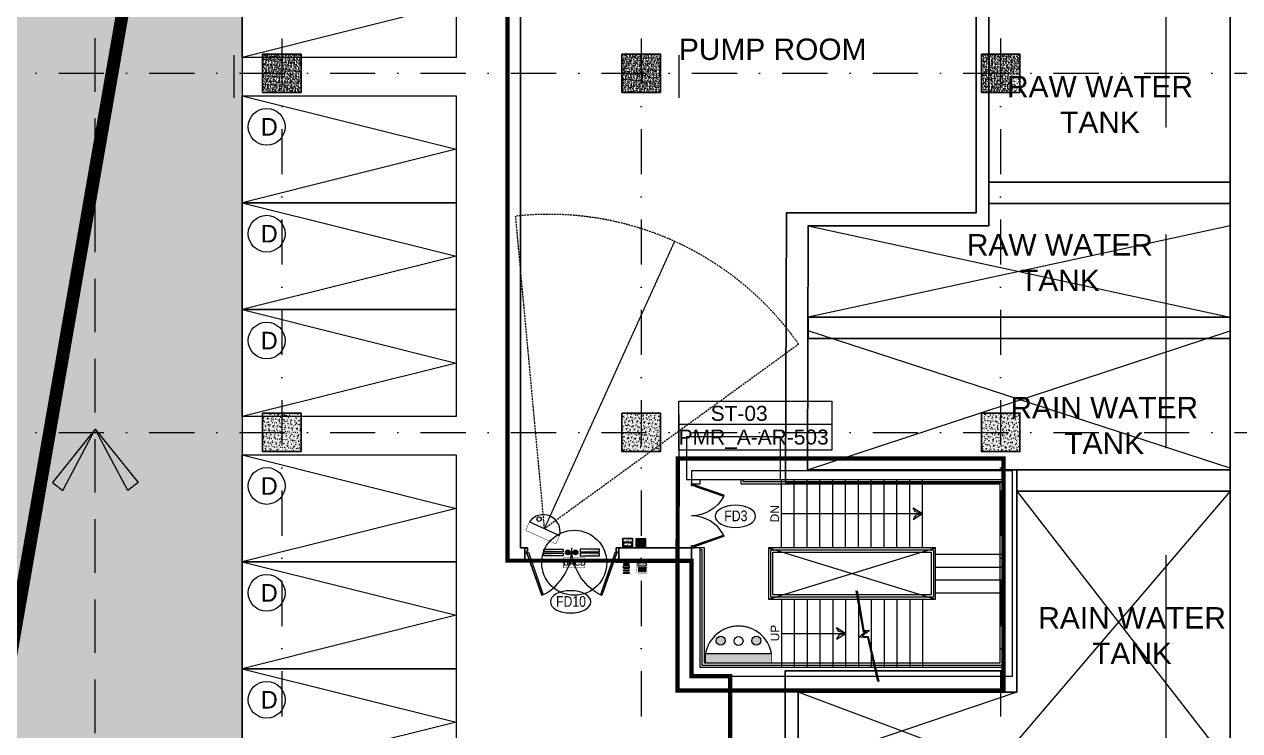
# Model space of a CAD drawing. Header units: millimetres. Extents: x 2509692 to 6766201, y 361130 to 898117.
# Drawn here: x 2605293 to 2633698, y 822216 to 838738 of the extents above; entities that cross this region are included whole.
import ezdxf
from ezdxf.enums import TextEntityAlignment as Align

# ---------------------------------------------------------------- set-up
doc = ezdxf.new("R2010")
doc.units = ezdxf.units.MM
doc.header["$LTSCALE"] = 100
for name, pattern in [('( Hidden )', [0.375, 0.25, -0.125]), ('001-S-DLA-ULT_BLK-FDN-01$0$DASHED2', [0.375, 0.25, -0.125]), ('01.MAIN DRAWING_NW$0$(X-REF)S12-200-HIDDEN', [0.375, 0.25, -0.125]), ('01.NW_MACHINES$0$DASHED', [0.75, 0.5, -0.25]), ('AUDIT_I_191030115539-19', [0]), ('DASHDOT', [1, 0.5, -0.25, 0, -0.25]), ('DD Cargo Road$0$X-DIAL-Phase 3A-Master Airfield Layout_South & ECT$0$DASHDOT2', [12.7, 6.35, -3.175, 0, -3.175]), ('HIDDEN', [0.375, 0.25, -0.125]), ('PAMIR A_BASEMENT STAIRCASE$0$( Hidden ) CUTOUT', [0.375, 0.25, -0.125]), ('PAMIR A_GROUND FLOOR GRID$0$( Dashed )', [0.75, 0.5, -0.25]), ('PAMIR A_GROUND FLOOR GRID$0$ACAD_ISO05W100', [33, 24, -3, 0, -3, 0, -3]), ('PAMIR A_GROUND FLOOR GRID$0$CMP LANDSUBDIVISION$0$ACAD_ISO12W100', [21, 12, -3, 0, -3, 0, -3]), ('PAMIR A_GROUND FLOOR GRID$0$DGN Style 4', [21.138408, 10.562602, -5.281301, 0.013203, -5.281301])]:
    doc.linetypes.add(name, pattern=pattern)
doc.layers.get('0').update_dxf_attribs({"color": 8})
for name, color, linetype in [('4 WHEELER', 8, 'Continuous'), ('4 WHEELER-RefEdit0', 8, 'Continuous'), ('A-DRIVEWAY ARROWS', 8, 'AUDIT_I_191030115539-19'), ('A-PARKING STACH-2', 8, 'Continuous'), ('A_Cross Reference', 8, 'Continuous'), ('A_CUTOUT', 8, 'Continuous'), ('A_DOORS', 8, 'Continuous'), ('A_PARKING TEXT', 8, 'Continuous'), ('A_STAIRCASE', 8, 'Continuous'), ('A_STAIRCASE ARROW', 8, 'Continuous'), ('A_STAIRCASE RAILING', 8, 'Continuous'), ('A_STAIRCASE STEPS NOSING', 8, 'Continuous'), ('A_TEXT', 8, 'Continuous'), ('A_TEXT 200', 8, 'Continuous'), ('A_Travel length', 8, 'Continuous'), ('A_wall', 8, 'Continuous'), ('ACD', 220, 'Continuous'), ('ACS-DOOR', 1, 'Continuous'), ('D-TEXT', 8, 'Continuous'), ('DOUBLE  STACK', 8, 'Continuous'), ('DRIVEWAY', 8, 'HIDDEN'), ('DW-NO', 8, 'Continuous'), ('GLASS EDGE', 8, 'Continuous'), ('PAMIR A_BASEMENT STAIRCASE$0$A_wall', 8, 'Continuous'), ('PAMIR A_GROUND FLOOR GRID$0$CMP LANDSUBDIVISION$0$MP-PROP-ASSET LINE', 8, 'PAMIR A_GROUND FLOOR GRID$0$CMP LANDSUBDIVISION$0$ACAD_ISO12W100'), ('PAMIR A_GROUND FLOOR GRID$0$Columns 8.4 x 8.4 MT. GRID', 8, 'Continuous'), ('RS485 CABLE', 14, 'Continuous')]:
    doc.layers.add(name, color=color, linetype=linetype)
for name, color, linetype, lineweight in [('A-WALL', 8, 'Continuous', 30), ('A_FIXTURE', 8, 'Continuous', 0), ('AC-ZONING LINE', 8, 'Continuous', 15), ('CAMERA', 5, 'Continuous', 20), ('CAMERA RANGE', 2, '01.MAIN DRAWING_NW$0$(X-REF)S12-200-HIDDEN', 20), ('CLOUD REFERNCE', 8, 'Continuous', 0), ('HACTH', 8, 'Continuous', 5), ('PAMIR A_GROUND FLOOR GRID$0$A_GRID 8.4 x 8.4 MT.', 8, 'PAMIR A_GROUND FLOOR GRID$0$DGN Style 4', 0), ('PAMIR A_GROUND FLOOR GRID$0$CMP LANDSUBDIVISION$0$MP-BASEMENT LIN', 8, 'PAMIR A_GROUND FLOOR GRID$0$ACAD_ISO05W100', 20)]:
    doc.layers.add(name, color=color, linetype=linetype, lineweight=lineweight)
doc.styles.add('ARIAL', font='arial.ttf')
doc.styles.add('DIM_200', font='swissc.ttf', dxfattribs={"height": 400})
doc.styles.add('MtXpl_Century_Gothic', font='GOTHICB.TTF')
doc.styles.add('PAMIR A_BASEMENT STAIRCASE$0$ARIAL', font='arial.ttf')
doc.styles.get("Standard").update_dxf_attribs({"font": 'arial.ttf'})
doc.styles.add('V', font='verdana.ttf')
doc.styles.add('X-REF_HVAC_Basement 02$0$X-REF_HVAC_Basement 02$0$acdim', font='romans.shx', dxfattribs={"height": 150})
pattern_1 = [(0, (-3035710.2255, -862793.3746), (0, 6.985), [5.08, -1.905]), (90, (-3035710.2255, -862793.3746), (-6.985, 4e-16), [5.08, -1.905])]

# ---------------------------------------------------------------- blocks, each defined once
blk = doc.blocks.new('ARROW')
at = {"layer": 'DRIVEWAY', "linetype": 'Continuous', "ltscale": 0.5}
h = blk.add_hatch(color=30, dxfattribs=at)
h.dxf.hatch_style = 1
h.paths.add_polyline_path([(0, 0), (-381, -720), (-500, -624)])
h = blk.add_hatch(color=30, dxfattribs=at)
h.dxf.hatch_style = 1
h.paths.add_polyline_path([(0, 0), (381, -720), (500, -624)])
at = {"layer": 'DRIVEWAY', "color": 30, "linetype": '001-S-DLA-ULT_BLK-FDN-01$0$DASHED2', "ltscale": 7500}
for points in [[(0, 0), (-500, -624), (-381, -720), (0, 0)], [(0, 0), (500, -624), (381, -720), (0, 0)]]:
    blk.add_lwpolyline(points, close=True, dxfattribs=at)
blk = doc.blocks.new('ghkhgk')
at = {"layer": 'A-DRIVEWAY ARROWS', "linetype": '( Hidden )', "lineweight": -2, "ltscale": 50}
blk.add_line((3607453, 1757714), (3607453, 1820468), dxfattribs=at)
at = {"layer": 'A-DRIVEWAY ARROWS', "linetype": '( Hidden )', "lineweight": -2, "ltscale": 2000, "xscale": -2, "yscale": 2, "zscale": 2}
blk.add_blockref('ARROW', (3607453, 1777948, 0), dxfattribs=at)
blk = doc.blocks.new('CAR PARKING 2500X5000')
at = {"layer": '4 WHEELER-RefEdit0', "linetype": 'ByBlock', "lineweight": -2, "ltscale": 0.5}
blk.add_lwpolyline([(-2500, 0), (0, 0), (0, -5000), (-2500, -5000)], close=True, dxfattribs=at)
blk.add_lwpolyline([(-2500, -5000), (-1250, 0), (0, -5000)], dxfattribs=at)
blk = doc.blocks.new('STAIRCASE TAG ATTRIBUTE')
at = {"layer": 'A_Cross Reference'}
blk.add_line((5351252, 576357), (5354829, 576357), dxfattribs=at)
blk.add_lwpolyline([(5351252, 576891), (5354829, 576891), (5354829, 575746), (5351252, 575746)], close=True, dxfattribs=at)
at = {"layer": 'A_wall'}
for tag, p in [('ST-', (5352379, 576432)), ('PMR_A-AR-', (5351308, 575878))]:
    blk.add_attdef(tag, p, '', height=350, dxfattribs=at)
blk = doc.blocks.new('staicases')
at = {"layer": 'CLOUD REFERNCE', "linetype": 'DASHDOT', "ltscale": 10, "const_width": 100}
blk.add_lwpolyline([(5703747, 544866), (5703747, 539439), (5696124, 539439), (5696133, 544866)], close=True, dxfattribs=at)
at = {"layer": 'A_wall'}
ref = blk.add_blockref('STAIRCASE TAG ATTRIBUTE', (344903, -30683), dxfattribs=at)
ref.add_attrib('PMR_A-AR-', 'PMR_A-AR-503', (5696155, 545195), dxfattribs={"height": 350})
ref.add_attrib('ST-', 'ST-03', (5696902, 545749), dxfattribs={"height": 350})
blk = doc.blocks.new('PAMIR A_GROUND FLOOR GRID$0$ASSET LINE')
at = {"layer": 'PAMIR A_GROUND FLOOR GRID$0$CMP LANDSUBDIVISION$0$MP-BASEMENT LIN', "color": 3, "linetype": 'PAMIR A_GROUND FLOOR GRID$0$( Dashed )', "ltscale": 100, "flags": 128}
blk.add_lwpolyline([(5607412, 414058), (5607412, 582058), (5707543, 582058), (5707543, 414058)], close=True, dxfattribs=at)
blk = doc.blocks.new('PAMIR A_GROUND FLOOR GRID')
at = {"layer": 'PAMIR A_GROUND FLOOR GRID$0$A_GRID 8.4 x 8.4 MT.'}
for p, q in [((2611310.2, 882793.4), (2611310.2, 680593.4)), ((2619710.2, 882793.4), (2619710.2, 680593.4)), ((2628110.2, 882793.4), (2628110.2, 680593.4)), ((2515201.8, 837593.4), (2648618.7, 837593.4)), ((2515201.8, 829193.4), (2648618.7, 829193.4))]:
    blk.add_line(p, q, dxfattribs=at)
blk = doc.blocks.new('A$C5d815a77')
at = {"layer": 'PAMIR A_GROUND FLOOR GRID$0$A_GRID 8.4 x 8.4 MT.'}
blk.add_blockref('PAMIR A_GROUND FLOOR GRID', (0, 0), dxfattribs=at)
blk = doc.blocks.new('PAMIR A_GROUND FLOOR GRID$0$gfhjd')
at = {"layer": 'PAMIR A_GROUND FLOOR GRID$0$Columns 8.4 x 8.4 MT. GRID', "transparency": 33554505}
h = blk.add_hatch(dxfattribs=at)
h.set_pattern_fill('AR-CONC', color=8, scale=0.5)
h.set_pattern_definition([(50, (2668641.195, 1117441.09), (91.092334, -7.969543), [9.525, -104.775]), (355, (2668641.2, 1117441.09), (-17.62171, 95.52842), [7.62, -83.82029]), (100.451445, (2668648.79, 1117440.43), (73.470624, 87.558876), [8.095004, -89.04512]), (46.1842, (2668641.2, 1117466.49), (135.53952, -21.02116), [14.2875, -157.1625]), (96.63556, (2668652.49, 1117464.74), (118.70207, 123.71306), [12.14251, -133.5678]), (351.18415, (2668641.2, 1117466.49), (118.70207, 123.71306), [11.42998, -125.72987]), (21, (2668653.895, 1117460.14), (75.807196, -51.1326), [9.525, -104.775]), (326, (2668653.9, 1117460.14), (30.901014, 92.09398), [7.62, -83.82]), (71.451445, (2668660.21, 1117455.88), (106.70821, 40.961384), [8.095004, -89.04497]), (37.5, (2668641.195, 1117441.09), (1.544302, 42.2775194), [0, -82.804, 0, -85.09, 0, -84.1375]), (7.5, (2668641.195, 1117441.09), (33.409831, 50.090287), [0, -48.514, 0, -80.899, 0, -32.0675]), (327.5, (2668612.874, 1117441.09), (67.795298, -2.864372), [0, -31.75, 0, -99.06, 0, -131.445]), (317.5, (2668600.174, 1117441.09), (74.06459, 12.713246), [0, -41.275, 0, -65.786, 0, -93.345])])
h.paths.add_polyline_path([(2555360, 1057637), (2556260, 1057637), (2556260, 1056737), (2555361, 1056737)])
at = {"layer": 'PAMIR A_GROUND FLOOR GRID$0$Columns 8.4 x 8.4 MT. GRID', "lineweight": 30}
blk.add_lwpolyline([(2555361, 1057637), (2556260, 1057637), (2556260, 1056737), (2555361, 1056737)], close=True, dxfattribs=at)
blk = doc.blocks.new('A$C8c9960d7')
at = {"layer": 'PAMIR A_GROUND FLOOR GRID$0$Columns 8.4 x 8.4 MT. GRID'}
for p in [(55500, -219594), (63900, -219594), (72300, -219594), (55500, -227994), (63900, -227994), (72300, -227994)]:
    blk.add_blockref('PAMIR A_GROUND FLOOR GRID$0$gfhjd', p, dxfattribs=at)
blk = doc.blocks.new('A$C3d7926b2')
for points in [[(-20361, -46667), (-10500, -48802)], [(-10500, -46667), (-20360, -48802)], [(-20379, -52375), (-10500, -49121)], [(-10500, -52340), (-20360, -49121)], [(-10500, -52875), (-15988, -59304)], [(-15487, -52875), (-10500, -59304)], [(-15988, -59304), (-20600, -57575)], [(-15487, -57575), (-20600, -59304)]]:
    blk.add_lwpolyline(points)
at = {"layer": 'A-WALL'}
for points in [[(-16438, -31396), (-10000, -31396), (-10000, -59804), (-20900, -59804), (-20900, -57075), (-15787, -57075), (-15787, -52675), (-20892, -52675), (-20873, -46367), (-16438, -46367)], [(-16138, -31898), (-10500, -31898), (-10500, -59304), (-20600, -59304), (-20600, -57575), (-15487, -57575), (-15487, -52375), (-20379, -52375), (-20361, -46667), (-16138, -46667)], [(-16138, -46144), (-10500, -46144), (-10500, -45644), (-16138, -45644)], [(-20360, -48802), (-10500, -48802), (-10500, -49302), (-20360, -49302)], [(-15487, -52875), (-10500, -52875), (-10500, -52375), (-15487, -52375)]]:
    blk.add_lwpolyline(points, close=True, dxfattribs=at)
at = {"layer": 'A_TEXT', "char_height": 500, "attachment_point": 9, "style": 'ARIAL'}
for s, insert in [('\\pxqc;RAW WATER TANK ', (-10816, -44495, 0)), ('\\pxqc;RAW WATER TANK ', (-11755, -48196, 0)), ('\\pxqc;RAIN WATER TANK ', (-10717, -52002, 0)), ('\\pxqc;RAIN WATER TANK ', (-10067, -56920, 0))]:
    blk.add_mtext_dynamic_manual_height_columns(s, width=5452.52, gutter_width=500, heights=[2499], dxfattribs=dict(at, insert=insert))
blk = doc.blocks.new('A$Ccc3cb5a9')
blk.add_blockref('A$C3d7926b2', (2643976, 880693))
blk = doc.blocks.new('PAMIR A_BASEMENT STAIRCASE$0$A$Cb37e2a6e')
at = {"layer": 'A_STAIRCASE ARROW'}
for points in [[(0, 0), (169, 45), (222, 137), (0, 0)], [(0, 0), (169, -45), (222, -137), (0, 0)]]:
    blk.add_lwpolyline(points, dxfattribs=at)
blk = doc.blocks.new('fghjfghd')
at = {"layer": 'A_DOORS', "linetype": 'ByBlock', "ltscale": 0.03, "elevation": 0}
for points in [[(197276, 213393), (197276, 213280), (197327, 213280), (197327, 213317), (197339, 213317), (197339, 213393), (197276, 213393), (197339, 213393), (197339, 213317), (197327, 213317), (197327, 213280), (197362, 213292), (197709, 212298), (197674, 212286), (197327, 213280), (197674, 212286), (197718, 212302, 0.277757), (198376, 213393, -0.027092)], [(199476, 213393), (199476, 213280), (199426, 213280), (199426, 213317), (199413, 213317), (199413, 213393), (199476, 213393), (199413, 213393), (199413, 213317), (199426, 213317), (199426, 213280), (199390, 213292), (199043, 212298), (199079, 212286), (199426, 213280), (199079, 212286), (199034, 212302, -0.277757), (198376, 213393, 0.027092)]]:
    blk.add_lwpolyline(points, format="xyb", dxfattribs=at)
blk = doc.blocks.new('PAMIR A_2 m STAIRCASE DOOR')
at = {"layer": 'A_DOORS', "xscale": -0.9090907924646489, "yscale": 0.9090907924646489, "zscale": 0.9090907924646489, "rotation": 90}
blk.add_blockref('fghjfghd', (2771329, 1038335, 0), dxfattribs=at)
blk = doc.blocks.new('ST-03 GROUND FLOOR_20250220')
at = {"layer": 'A_CUTOUT', "ltscale": 600}
for points in [[(2626589, 826418), (2622689, 826418), (2622689, 825218), (2626589, 825218), (2626589, 826418)], [(2622689, 825218), (2626589, 826418)], [(2622689, 826418), (2626589, 825218)]]:
    blk.add_lwpolyline(points, dxfattribs=at)
at = {"layer": 'A_STAIRCASE ARROW', "elevation": 0}
for points in [[(2622989, 827218), (2626289, 827218)], [(2624730, 825409), (2624896, 824457), (2624972, 824460), (2624809, 824336), (2624996, 824323), (2625237, 823292)], [(2624755, 825409), (2624915, 824483), (2625050, 824487), (2624877, 824356), (2625016, 824347), (2625262, 823292)], [(2622995, 824418), (2624495, 824418)]]:
    blk.add_lwpolyline(points, dxfattribs=at)
at = {"layer": 'A_STAIRCASE RAILING', "ltscale": 100}
for points in [[(2622089, 828018), (2622089, 827968), (2628139, 827968), (2628139, 823668), (2621139, 823668), (2621139, 826368), (2621089, 826368)], [(2622039, 828018), (2622039, 827918), (2628089, 827918), (2628089, 823718), (2621189, 823718), (2621189, 826418), (2621089, 826418)], [(2626539, 826318), (2626539, 825268), (2622739, 825268), (2622739, 826368), (2623106, 826368), (2626539, 826368), (2626539, 826318)], [(2626489, 826318), (2626489, 825318), (2622789, 825318), (2622789, 826318), (2623106, 826318), (2626489, 826318)]]:
    blk.add_lwpolyline(points, dxfattribs=at)
at = {"layer": 'A_STAIRCASE STEPS NOSING'}
for p, q in [((2622989, 826418), (2622989, 828019, 0)), ((2623289, 826418), (2623289, 828019, 0)), ((2623589, 826418), (2623589, 828019, 0)), ((2623889, 826418), (2623889, 828019, 0)), ((2624189, 826418), (2624189, 828018, 0)), ((2624489, 826418), (2624489, 828018, 0)), ((2624789, 826418), (2624789, 828018, 0)), ((2625089, 826418), (2625089, 828018, 0)), ((2625389, 826418), (2625389, 828018, 0)), ((2625689, 826418), (2625689, 828018, 0)), ((2625989, 826418), (2625989, 828018, 0)), ((2626289, 826418), (2626289, 828018, 0)), ((2626589, 826268, 0), (2628189, 826268, 0)), ((2626589, 825968, 0), (2628189, 825968, 0)), ((2626589, 825668, 0), (2628189, 825668, 0)), ((2622989, 825218, 0), (2622989, 823618)), ((2623289, 825218, 0), (2623289, 823618)), ((2623589, 825218, 0), (2623589, 823618)), ((2623889, 825218, 0), (2623889, 823618)), ((2624189, 825218, 0), (2624189, 823618)), ((2624489, 825218, 0), (2624489, 823618)), ((2624789, 825218, 0), (2624789, 823618)), ((2625089, 825218, 0), (2625089, 823618)), ((2625389, 825218, 0), (2625389, 823618)), ((2625689, 825218, 0), (2625689, 823618)), ((2625989, 825218, 0), (2625989, 823618)), ((2626289, 825218, 0), (2626289, 823618)), ((2626589, 825368, 0), (2628189, 825368, 0))]:
    blk.add_line(p, q, dxfattribs=at)
at = {"layer": 'A_wall', "elevation": 0}
blk.add_lwpolyline([(2621089, 828218), (2620889, 828218), (2620889, 827918), (2621089, 827918), (2621089, 828018), (2628189, 828018), (2628189, 823618), (2621089, 823618), (2621089, 826418), (2620889, 826418), (2620889, 823418), (2628389, 823418), (2628389, 828218), (2620889, 828218)], dxfattribs=at)
at = {"layer": 'PAMIR A_BASEMENT STAIRCASE$0$A_wall'}
blk.add_line((2628389, 828018, 0), (2628389, 828018, 0), dxfattribs=at)
at = {"layer": 'A_DOORS', "xscale": 0.7500004739593115, "yscale": 0.7500004739593115, "zscale": 0.7500004739593115}
blk.add_blockref('PAMIR A_2 m STAIRCASE DOOR', (687886, 183673, 0), dxfattribs=at)
at = {"layer": 'A_STAIRCASE ARROW', "lineweight": -2, "ltscale": 5, "rotation": 180}
for p in [(2626289, 827218, 0), (2624495, 824418, 0)]:
    blk.add_blockref('PAMIR A_BASEMENT STAIRCASE$0$A$Cb37e2a6e', p, dxfattribs=at)
at = {"layer": 'A_TEXT 200', "linetype": 'PAMIR A_BASEMENT STAIRCASE$0$( Hidden ) CUTOUT', "char_height": 200, "width": 678.09, "attachment_point": 3, "rotation": 90, "style": 'PAMIR A_BASEMENT STAIRCASE$0$ARIAL'}
for s, insert in [('\\pxqc;DN', (2622731, 827554, 0)), ('\\pxqc;UP', (2622736, 824763, 0))]:
    blk.add_mtext(s, dxfattribs=dict(at, insert=insert))
blk = doc.blocks.new('TAG_200')
at = {"layer": 'D-TEXT'}
blk.add_ellipse((-45, 350), major_axis=(-756, 0), ratio=0.550599, dxfattribs=at)
at = {"layer": 'D-TEXT', "style": 'DIM_200'}
blk.add_attdef('DW', text='', height=400, dxfattribs=at).set_placement((433, 366), align=Align.MIDDLE_CENTER)
blk = doc.blocks.new('SEG')
at = {"layer": 'DRIVEWAY', "linetype": 'Continuous'}
blk.add_line((3110388, 853943), (3110388, 812443), dxfattribs=at)
blk = doc.blocks.new('A$C29A2079D')
at = {"layer": 'HACTH', "true_color": 0xf7f2ee, "transparency": 33554602}
h = blk.add_hatch(dxfattribs=at)
h.set_pattern_fill('ANGLE')
h.set_pattern_definition(pattern_1)
edge = h.paths.add_edge_path()
edge.add_line((74678, -8850), (75151, -8850))
edge.add_line((75151, -8850), (75151, 5800))
edge.add_line((75151, 5800), (101366, 5800))
edge.add_arc((101366, 6300), 500, 270, 360)
edge.add_line((101866, 6300), (101866, 11000))
edge.add_arc((101366, 11000), 500, 0, 90)
edge.add_line((101366, 11500), (17750, 11500))
edge.add_arc((17750, 11000), 500, 90, 180)
edge.add_line((17250, 11000), (17250, -8850))
edge.add_line((17250, -8850), (14228, -8850))
edge.add_arc((14228, -9350), 500, 89.9998, 180)
edge.add_line((13728, -9350), (13728, -15850))
edge.add_arc((14228, -15850), 500, 180, 270)
edge.add_line((14228, -16350), (17478, -16350))
edge.add_line((17478, -16350), (17478, -50929))
edge.add_line((17478, -50929), (7978, -50929))
edge.add_arc((7978, -50429), 500, 180, 270, ccw=False)
edge.add_line((7478, -50429), (7478, -42325))
edge.add_arc((6978, -42325), 500, 0, 90.0003)
edge.add_line((6978, -41825), (3586, -41825))
edge.add_arc((3586, -42325), 500, 90.0003, 180.0017)
edge.add_line((3086, -42325), (3086, -59251))
edge.add_line((3086, -59251), (1175, -59251))
edge.add_arc((1175, -59751), 500, 90.0125, 179.9888)
edge.add_line((675, -59751), (667, -103029))
edge.add_spline(control_points=[(667, -103029), (702, -103334), (770, -103917), (1633, -104788), (2901, -104986), (3058, -105753), (3088, -105901)], knot_values=[0, 0, 0, 0, 894.923904, 1708.274926, 3539.028112, 3976.033279, 3976.033279, 3976.033279, 3976.033279], degree=3, periodic=0)
edge.add_line((3088, -105901), (3084, -120205))
edge.add_spline(control_points=[(3084, -119850), (3085, -120025), (3090, -120889), (1674, -121331), (753, -122299), (701, -122943), (677, -123229)], knot_values=[0, 0, 0, 0, 503.03039, 2487.793322, 3539.319114, 4374.600504, 4374.600504, 4374.600504, 4374.600504], degree=3, periodic=0)
edge.add_line((677, -123229), (677, -170200))
edge.add_arc((1177, -170200), 500, 180, 270)
edge.add_line((1177, -170700), (7478, -170700))
edge.add_line((7478, -170700), (90978, -170700))
edge.add_arc((90978, -170200), 500, 270, 360.0004)
edge.add_line((91478, -170200), (91477, -121044))
edge.add_line((91477, -121044), (84677, -121044))
edge.add_line((84677, -121044), (84677, -137450))
edge.add_line((84677, -137450), (74678, -137450))
edge.add_line((74678, -137450), (74678, -111850))
edge.add_arc((75178, -111850), 500, 90, 180, ccw=False)
edge.add_line((75178, -111350), (91478, -111350))
edge.add_line((91478, -111350), (91477, -50850))
edge.add_line((91477, -50850), (75178, -50850))
edge.add_arc((75178, -50350), 500, 180, 270, ccw=False)
edge.add_line((74678, -50350), (74678, -8850))
h.paths.add_polyline_path([(24751, -22800, -0.414213), (25251, -22300), (67150, -22300, -0.414214), (67650, -22800), (67650, -50850), (24751, -50850)], flags=16)
h.paths.add_polyline_path([(16978, -58350, -0.414214), (17478, -58850), (17478, -103350, -0.414213), (16978, -103850), (7978, -103850, -0.414214), (7478, -103350), (7478, -58850, -0.414214), (7978, -58350)], flags=16)
h.paths.add_polyline_path([(24550, -57648), (67378, -57648, -0.414214), (67878, -58148), (67878, -67650), (51077, -67650), (51077, -95450), (41077, -95450), (41077, -67650), (24050, -67650), (24050, -58148, -0.414213)], flags=16)
h.paths.add_polyline_path([(24278, -75150), (34278, -75150), (34278, -100850), (57877, -100850), (57877, -75150), (67878, -75150), (67878, -103850, -0.414214), (65878, -105850), (26278, -105850, -0.414214), (24278, -103850)], flags=16)
h.paths.add_polyline_path([(24751, -17250), (24751, -16350), (25178, -16350), (25178, -8850), (24751, -8850), (24751, 5800), (67650, 5800), (67650, -17250)], flags=16)
h.paths.add_polyline_path([(74677, -58850, -0.414214), (75177, -58350), (84677, -58350), (84678, -103850), (75177, -103850, -0.414214), (74677, -103350)], flags=16)
h.paths.add_polyline_path([(17477, -111850), (17477, -164729, -0.414214), (16977, -165229), (7977, -165229, -0.414214), (7477, -164729), (7477, -111350), (16977, -111350, -0.414214)], flags=16)
h.paths.add_polyline_path([(67878, -111350), (67878, -119829), (67650, -119829), (67650, -139400, -0.414214), (67150, -139900), (25251, -139900, -0.414214), (24751, -139400), (24751, -111350)], flags=16)
h.paths.add_polyline_path([(84450, -144950), (84450, -164323, -0.414213), (83950, -164823), (67528, -164823), (67528, -164550), (41474, -164550), (41474, -164979), (24627, -164979), (24628, -153350), (25178, -153350), (25178, -145850), (24751, -145850), (24751, -144950)], flags=16)
at = {"layer": 'DRIVEWAY'}
blk.add_blockref('SEG', (-3035711, -862793), dxfattribs=at)
blk = doc.blocks.new('frfrfr')
at = {"layer": 'A-PARKING STACH-2'}
blk.add_circle((0, 0), 314, dxfattribs=at)
at = {"layer": 'A_PARKING TEXT', "insert": (-101, 150), "char_height": 300, "width": 4300.79, "attachment_point": 1, "style": 'X-REF_HVAC_Basement 02$0$X-REF_HVAC_Basement 02$0$acdim'}
blk.add_mtext('{\\fcentury gothic|b0|i0|c0|p34;D}', dxfattribs=at)
blk = doc.blocks.new('A$C555C795E')
at = {"layer": 'A-PARKING STACH-2', "color": 3, "xscale": 1.369400645261373, "yscale": 1.369400645261373, "zscale": 1.369400645261373}
for p in [(75247, -26453), (75247, -28953), (75247, -31453), (75247, -34853), (75247, -37353), (75247, -39853)]:
    blk.add_blockref('frfrfr', p, dxfattribs=at)
blk = doc.blocks.new('A$C72A00BA6')
at = {"layer": 'HACTH', "true_color": 0xf7f2ee, "transparency": 33554602}
h = blk.add_hatch(dxfattribs=at)
h.set_pattern_fill('ANGLE')
h.set_pattern_definition(pattern_1)
edge = h.paths.add_edge_path()
edge.add_line((74678, -8850), (75151, -8850))
edge.add_line((75151, -8850), (75151, 5800))
edge.add_line((75151, 5800), (101366, 5800))
edge.add_arc((101366, 6300), 500, 270, 360)
edge.add_line((101866, 6300), (101866, 11000))
edge.add_arc((101366, 11000), 500, 0, 90)
edge.add_line((101366, 11500), (17750, 11500))
edge.add_arc((17750, 11000), 500, 90, 180)
edge.add_line((17250, 11000), (17250, -8850))
edge.add_line((17250, -8850), (14228, -8850))
edge.add_arc((14228, -9350), 500, 89.9998, 180)
edge.add_line((13728, -9350), (13728, -15850))
edge.add_arc((14228, -15850), 500, 180, 270)
edge.add_line((14228, -16350), (17478, -16350))
edge.add_line((17478, -16350), (17478, -50929))
edge.add_line((17478, -50929), (7978, -50929))
edge.add_arc((7978, -50429), 500, 180, 270, ccw=False)
edge.add_line((7478, -50429), (7478, -42325))
edge.add_arc((6978, -42325), 500, 0, 90.0003)
edge.add_line((6978, -41825), (3586, -41825))
edge.add_arc((3586, -42325), 500, 90.0003, 180.0017)
edge.add_line((3086, -42325), (3086, -59251))
edge.add_line((3086, -59251), (1175, -59251))
edge.add_arc((1175, -59751), 500, 90.0125, 179.9888)
edge.add_line((675, -59751), (667, -103029))
edge.add_spline(control_points=[(667, -103029), (702, -103334), (770, -103917), (1633, -104788), (2901, -104986), (3058, -105753), (3088, -105901)], knot_values=[0, 0, 0, 0, 894.923904, 1708.274926, 3539.028112, 3976.033279, 3976.033279, 3976.033279, 3976.033279], degree=3, periodic=0)
edge.add_line((3088, -105901), (3084, -120205))
edge.add_spline(control_points=[(3084, -119850), (3085, -120025), (3090, -120889), (1674, -121331), (753, -122299), (701, -122943), (677, -123229)], knot_values=[0, 0, 0, 0, 503.03039, 2487.793322, 3539.319114, 4374.600504, 4374.600504, 4374.600504, 4374.600504], degree=3, periodic=0)
edge.add_line((677, -123229), (677, -170200))
edge.add_arc((1177, -170200), 500, 180, 270)
edge.add_line((1177, -170700), (7478, -170700))
edge.add_line((7478, -170700), (90978, -170700))
edge.add_arc((90978, -170200), 500, 270, 360.0004)
edge.add_line((91478, -170200), (91477, -121044))
edge.add_line((91477, -121044), (84677, -121044))
edge.add_line((84677, -121044), (84677, -137450))
edge.add_line((84677, -137450), (74678, -137450))
edge.add_line((74678, -137450), (74678, -111850))
edge.add_arc((75178, -111850), 500, 90, 180, ccw=False)
edge.add_line((75178, -111350), (91478, -111350))
edge.add_line((91478, -111350), (91477, -50850))
edge.add_line((91477, -50850), (75178, -50850))
edge.add_arc((75178, -50350), 500, 180, 270, ccw=False)
edge.add_line((74678, -50350), (74678, -8850))
h.paths.add_polyline_path([(24751, -22800, -0.414213), (25251, -22300), (67150, -22300, -0.414214), (67650, -22800), (67650, -50850), (24751, -50850)], flags=16)
h.paths.add_polyline_path([(16978, -58350, -0.414214), (17478, -58850), (17478, -103350, -0.414213), (16978, -103850), (7978, -103850, -0.414214), (7478, -103350), (7478, -58850, -0.414214), (7978, -58350)], flags=16)
h.paths.add_polyline_path([(24550, -57648), (67378, -57648, -0.414214), (67878, -58148), (67878, -67650), (51077, -67650), (51077, -95450), (41077, -95450), (41077, -67650), (24050, -67650), (24050, -58148, -0.414213)], flags=16)
h.paths.add_polyline_path([(24278, -75150), (34278, -75150), (34278, -100850), (57877, -100850), (57877, -75150), (67878, -75150), (67878, -103850, -0.414214), (65878, -105850), (26278, -105850, -0.414214), (24278, -103850)], flags=16)
h.paths.add_polyline_path([(24751, -17250), (24751, -16350), (25178, -16350), (25178, -8850), (24751, -8850), (24751, 5800), (67650, 5800), (67650, -17250)], flags=16)
h.paths.add_polyline_path([(74677, -58850, -0.414214), (75177, -58350), (84677, -58350), (84678, -103850), (75177, -103850, -0.414214), (74677, -103350)], flags=16)
h.paths.add_polyline_path([(17477, -111850), (17477, -164729, -0.414214), (16977, -165229), (7977, -165229, -0.414214), (7477, -164729), (7477, -111350), (16977, -111350, -0.414214)], flags=16)
h.paths.add_polyline_path([(67878, -111350), (67878, -119829), (67650, -119829), (67650, -139400, -0.414214), (67150, -139900), (25251, -139900, -0.414214), (24751, -139400), (24751, -111350)], flags=16)
h.paths.add_polyline_path([(84450, -144950), (84450, -164323, -0.414213), (83950, -164823), (67528, -164823), (67528, -164550), (41474, -164550), (41474, -164979), (24627, -164979), (24628, -153350), (25178, -153350), (25178, -145850), (24751, -145850), (24751, -144950)], flags=16)
at = {"layer": 'DRIVEWAY'}
blk.add_blockref('SEG', (-3035711, -862793), dxfattribs=at)
blk = doc.blocks.new('CUTOUTS CEILING')
at = {"layer": 'A_CUTOUT'}
blk.add_lwpolyline([(2390766, 829093), (2390766, 828093), (2392966, 828093), (2392966, 829093)], close=True, dxfattribs=at)
blk = doc.blocks.new('dome')
at = {"layer": 'CAMERA'}
blk.add_line((1286, 2299), (1286, -2299), dxfattribs=at)
blk.add_line((1286, 2299), (1286, -2299), dxfattribs=at)
at = {"layer": 'CAMERA', "const_width": 61.2}
blk.add_lwpolyline([(0, 2299), (1286, 2299), (1286, -2299), (0, -2299)], close=True, dxfattribs=at)
blk.add_lwpolyline([(0, 2299), (1286, 2299), (1286, -2299), (0, -2299)], close=True, dxfattribs=at)
at = {"layer": 'CAMERA', "ltscale": 100, "const_width": 61.2}
blk.add_lwpolyline([(1286, 2299, -0.8268059), (1286, -2299)], format="xyb", dxfattribs=at)
at = {"layer": 'CAMERA'}
blk.add_circle((2174, 1239), 308, dxfattribs=at)
blk.add_circle((2174, 1239), 308, dxfattribs=at)
blk.add_arc((846, 0), 2341, 280.83171, 79.16829, dxfattribs=at)
blk.add_arc((846, 0), 2341, 280.83171, 79.16829, dxfattribs=at)
at = {"layer": 'CAMERA RANGE'}
blk.add_line((1281, -3), (45184, -3), dxfattribs=at)
at = {"layer": 'CAMERA RANGE', "linetype": '01.NW_MACHINES$0$DASHED', "ltscale": 5}
blk.add_lwpolyline([(1281, -3), (39261, 21604, -0.274115), (39261, -21610)], format="xyb", close=True, dxfattribs=at)
blk = doc.blocks.new('C-STAIR')
at = {"layer": 'CAMERA', "ltscale": 100, "transparency": 33554534}
h = blk.add_hatch(color=3, dxfattribs=at)
h.dxf.hatch_style = 1
h.paths.add_polyline_path([(773, 0), (773, -230), (-773, -230), (-773, 0)])
h = blk.add_hatch(color=3, dxfattribs=at)
h.dxf.hatch_style = 1
edge = h.paths.add_edge_path()
edge.add_arc((416, -528), 104, 0, 360)
edge = h.paths.add_edge_path()
edge.add_arc((-416, -528), 104, 0, 360)
at = {"layer": 'CAMERA', "color": 3, "ltscale": 100}
blk.add_line((773, -230), (-773, -230), dxfattribs=at)
blk.add_line((773, -230), (-773, -230), dxfattribs=at)
at = {"layer": 'CAMERA', "color": 3, "ltscale": 100, "const_width": 20.6}
blk.add_lwpolyline([(773, 0), (773, -230), (-773, -230), (-773, 0)], close=True, dxfattribs=at)
blk.add_lwpolyline([(773, 0), (773, -230), (-773, -230), (-773, 0)], close=True, dxfattribs=at)
blk.add_lwpolyline([(773, -230, -0.826806), (-773, -230)], format="xyb", dxfattribs=at)
at = {"layer": 'CAMERA', "color": 3, "ltscale": 100}
for centre in [(-416, -528), (0, -520), (416, -528), (416, -528)]:
    blk.add_circle(centre, 104, dxfattribs=at)
blk.add_arc((0, -82), 787, 190.8317, 349.1683, dxfattribs=at)
blk.add_arc((0, -82), 787, 190.8317, 349.1683, dxfattribs=at)
blk = doc.blocks.new('D-ACD')
at = {"layer": 'ACD', "color": 5, "const_width": 8.83}
blk.add_lwpolyline([(-252, -114), (243, -114), (243, 115), (-252, 115)], close=True, dxfattribs=at)
at = {"layer": 'ACD', "color": 4}
blk.add_circle((-5, 1), 760, dxfattribs=at)
at = {"layer": 'ACD', "color": 5, "style": 'MtXpl_Century_Gothic'}
blk.add_text('DACD', height=136, dxfattribs=at).set_placement((0, 0), align=Align.MIDDLE_CENTER)
blk = doc.blocks.new('CR')
at = {"layer": 'ACS-DOOR', "color": 74}
for p, q in [((-148, 573), (148, 573)), ((-148, 67), (148, 67))]:
    blk.add_line(p, q, dxfattribs=at)
at = {"layer": 'ACS-DOOR', "color": 74, "const_width": 3.59}
blk.add_lwpolyline([(0, 0), (-172, 0, -0.414214), (-217, 45), (-217, 608, -0.414214), (-172, 653), (0, 653), (172, 653, -0.414214), (217, 608), (217, 45, -0.414214), (172, 0)], format="xyb", close=True, dxfattribs=at)
at = {"layer": 'ACS-DOOR', "color": 74}
for points in [[(-129, 538, 1), (-129, 520), (129, 520, 1), (129, 538)], [(-129, 475, 1), (-129, 457), (40, 457, 1), (40, 475)], [(116, 319), (-116, 319, -0.414214), (-138, 341), (-138, 393, -0.414214), (-116, 416), (116, 416, -0.414214), (138, 393), (138, 341, -0.414214)], [(-129, 253, -1), (-129, 271), (129, 271, -1), (129, 253)], [(-129, 181, -1), (-129, 199), (129, 199, -1), (129, 181)], [(-129, 102, -1), (-129, 120), (129, 120, -1), (129, 102)]]:
    blk.add_lwpolyline(points, format="xyb", close=True, dxfattribs=at)
at = {"layer": 'ACS-DOOR', "color": 90, "const_width": 15.3}
blk.add_lwpolyline([(86, 466, 1), (101, 466, 1)], format="xyb", close=True, dxfattribs=at)
at = {"layer": 'ACS-DOOR', "color": 230}
blk.add_circle((93, 466), 22.4, dxfattribs=at)
blk = doc.blocks.new('PB')
at = {"layer": 'ACS-DOOR', "ltscale": 1000, "transparency": 33554508}
h = blk.add_hatch(color=7, dxfattribs=at)
h.dxf.hatch_style = 1
h.set_gradient(color1=(209, 156, 199), color2=(173, 221, 247))
edge = h.paths.add_edge_path()
edge.add_spline(control_points=[(205, 401), (205, 410), (199, 416)], knot_values=[1, 1, 1, 1.785398, 1.785398, 1.785398], weights=[1, 0.92388, 1], degree=2, periodic=0)
edge.add_spline(control_points=[(199, 416), (192, 422), (183, 422)], knot_values=[1.785398, 1.785398, 1.785398, 2.570796, 2.570796, 2.570796], weights=[1, 0.92388, 1], degree=2, periodic=0)
edge.add_spline(control_points=[(183, 422), (0, 422), (-183, 422)], knot_values=[2.570796, 2.570796, 2.570796, 3.570796, 3.570796, 3.570796], weights=[1, 1, 1], degree=2, periodic=0)
edge.add_spline(control_points=[(-183, 422), (-192, 422), (-199, 416), (-205, 410), (-205, 401)], knot_values=[3.570796, 3.570796, 3.570796, 4.356194, 4.356194, 5.141593, 5.141593, 5.141593], weights=[1, 0.92388, 1, 0.92388, 1], degree=2, periodic=0)
edge.add_spline(control_points=[(-205, 401), (-205, 217), (-205, 34)], knot_values=[5.141593, 5.141593, 5.141593, 6.141593, 6.141593, 6.141593], weights=[1, 1, 1], degree=2, periodic=0)
edge.add_spline(control_points=[(-205, 34), (-205, 25), (-199, 18), (-192, 12), (-183, 12)], knot_values=[6.141593, 6.141593, 6.141593, 6.926991, 6.926991, 7.712389, 7.712389, 7.712389], weights=[1, 0.92388, 1, 0.92388, 1], degree=2, periodic=0)
edge.add_spline(control_points=[(-183, 12), (0, 12), (183, 12)], knot_values=[7.712389, 7.712389, 7.712389, 8.712389, 8.712389, 8.712389], weights=[1, 1, 1], degree=2, periodic=0)
edge.add_spline(control_points=[(183, 12), (192, 12), (199, 18)], knot_values=[8.712389, 8.712389, 8.712389, 9.497787, 9.497787, 9.497787], weights=[1, 0.92388, 1], degree=2, periodic=0)
edge.add_spline(control_points=[(199, 18), (205, 25), (205, 34)], knot_values=[9.497787, 9.497787, 9.497787, 10.283185, 10.283185, 10.283185], weights=[1, 0.92388, 1], degree=2, periodic=0)
edge.add_spline(control_points=[(205, 34), (205, 217), (205, 401)], knot_values=[0, 0, 0, 1, 1, 1], weights=[1, 1, 1], degree=2, periodic=0)
h.paths.add_polyline_path([(66, 255), (66, 49), (-66, 49), (-66, 255)], flags=16)
h.paths.add_polyline_path([(48, 237), (48, 67), (-48, 67), (-48, 237)], flags=0)
h.paths.add_polyline_path([(-91, 346), (91, 346), (91, 411), (-91, 411)], flags=24)
h.paths.add_polyline_path([(-132, 276), (132, 276), (132, 341), (-132, 341)], flags=24)
at = {"layer": 'ACS-DOOR', "ltscale": 1000, "true_color": 0xeae6dc, "transparency": 33554572}
h = blk.add_hatch(color=254, dxfattribs=at)
h.dxf.hatch_style = 1
h.set_gradient(color1=(206, 204, 230), color2=(192, 192, 192))
h.paths.add_polyline_path([(-48, 237), (48, 237), (66, 255), (-66, 255)])
h.paths.add_polyline_path([(-66, 49), (-48, 49), (-48, 67)], flags=17)
h.paths.add_polyline_path([(48, 67), (-48, 67), (-66, 49), (66, 49)])
h.paths.add_polyline_path([(66, 255), (48, 255), (48, 237)])
at = {"layer": 'ACS-DOOR', "ltscale": 1000, "true_color": 0x9898cc, "transparency": 33554572}
h = blk.add_hatch(color=253, dxfattribs=at)
h.dxf.hatch_style = 1
h.set_gradient(color1=(255, 255, 255), color2=(128, 128, 128))
h.paths.add_polyline_path([(-48, 67), (48, 67), (48, 237), (-48, 237)])
at = {"layer": 'ACS-DOOR', "color": 8}
for p, q in [((-48, 237), (-66, 255)), ((-48, 67), (-66, 49)), ((-48, 237), (48, 237)), ((-48, 67), (-48, 237)), ((48, 67), (-48, 67)), ((48, 237), (66, 255)), ((48, 237), (48, 67)), ((48, 67), (66, 49))]:
    blk.add_line(p, q, dxfattribs=at)
at = {"layer": 'ACS-DOOR', "color": 7}
for points in [[(217, 0), (-217, 0), (-217, 434), (217, 434)], [(66, 49), (-66, 49), (-66, 255), (66, 255)]]:
    blk.add_lwpolyline(points, close=True, dxfattribs=at)
at = {"layer": 'ACS-DOOR', "color": 8}
blk.add_rational_spline([(205, 34), (205, 217), (205, 401), (205, 410), (199, 416), (192, 422), (183, 422), (0, 422), (-183, 422), (-192, 422), (-199, 416), (-205, 410), (-205, 401), (-205, 217), (-205, 34), (-205, 25), (-199, 18), (-192, 12), (-183, 12), (0, 12), (183, 12), (192, 12), (199, 18), (205, 25), (205, 34)], [1, 1, 1, 0.923879532511, 1, 0.923879532511, 1, 1, 1, 0.923879532511, 1, 0.923879532511, 1, 1, 1, 0.923879532511, 1, 0.923879532511, 1, 1, 1, 0.923879532511, 1, 0.923879532511, 1], degree=2, knots=[0, 0, 0, 1, 1, 1.785398, 1.785398, 2.570796, 2.570796, 3.570796, 3.570796, 4.356194, 4.356194, 5.141593, 5.141593, 6.141593, 6.141593, 6.926991, 6.926991, 7.712389, 7.712389, 8.712389, 8.712389, 9.497787, 9.497787, 10.283185, 10.283185, 10.283185], dxfattribs=at)
at = {"layer": 'ACS-DOOR', "color": 7, "style": 'V'}
for s, p in [('BUTTON', (0, 309)), ('PUSH', (0, 378))]:
    blk.add_text(s, height=41.9, dxfattribs=at).set_placement(p, align=Align.MIDDLE_CENTER)
blk = doc.blocks.new('EBG')
at = {"layer": 'ACS-DOOR', "color": 11, "true_color": 0xf27172}
for p, q in [((-346, 0), (-346, 691)), ((-346, 691), (346, 691)), ((346, 0), (-346, 0)), ((-327, 54), (-327, 638)), ((-301, 90), (-301, 417)), ((-301, 417), (301, 417)), ((-272, 389), (-301, 417)), ((-272, 118), (-301, 90)), ((301, 90), (-301, 90)), ((-292, 672), (292, 672)), ((292, 19), (-292, 19)), ((272, 389), (301, 417)), ((272, 118), (301, 90)), ((301, 417), (301, 90)), ((327, 638), (327, 54)), ((346, 691), (346, 0))]:
    blk.add_line(p, q, dxfattribs=at)
blk.add_lwpolyline([(272, 118), (-272, 118), (-272, 389), (272, 389)], close=True, dxfattribs=at)
at = {"layer": 'ACS-DOOR', "color": 7, "const_width": 3.46}
for points in [[(-100, 251), (-158, 251)], [(100, 251), (158, 251)]]:
    blk.add_lwpolyline(points, dxfattribs=at)
at = {"layer": 'ACS-DOOR', "color": 11, "true_color": 0xf27172, "const_width": 0.346}
for points in [[(0, 77, 1), (0, 31, 1), (0, 77, 1)], [(0, 74, 1), (0, 34, 1), (0, 74, 1)], [(0, 68, 1), (0, 40, 1), (0, 68, 1)]]:
    blk.add_lwpolyline(points, format="xyb", dxfattribs=at)
at = {"layer": 'ACS-DOOR', "color": 7, "const_width": 17.3}
blk.add_lwpolyline([(-9, 251, 1), (9, 251, 1)], format="xyb", close=True, dxfattribs=at)
at = {"layer": 'ACS-DOOR', "color": 11, "true_color": 0xf27172}
for centre, start, end in [((-292, 638), 90, 180), ((-292, 54), 180, 270), ((292, 638), 0, 90), ((292, 54), 270, 0)]:
    blk.add_arc(centre, 34.6, start, end, dxfattribs=at)
at = {"layer": 'ACS-DOOR', "color": 7}
for points in [[(-100, 264), (-47, 251), (-100, 238)], [(100, 264), (47, 251), (100, 238)]]:
    blk.add_solid(points, dxfattribs=at)
at = {"layer": 'ACS-DOOR', "color": 1, "style": 'V'}
for s, p in [('EMERGENCY', (0, 603)), ('EXIT', (0, 492))]:
    blk.add_text(s, height=66.7, dxfattribs=at).set_placement(p, align=Align.MIDDLE_CENTER)
at = {"layer": 'ACS-DOOR', "color": 7, "style": 'V'}
for s, height, p in [('BREAK GLASS', 54.08, (0, 332)), ('PRESS HERE', 54.1, (0, 178))]:
    blk.add_text(s, height=height, dxfattribs=at).set_placement(p, align=Align.MIDDLE_CENTER)
blk = doc.blocks.new('2D-SLAVE')
at = {"layer": 'ACS-DOOR', "color": 4, "lineweight": 0, "const_width": 10}
blk.add_lwpolyline([(252, 50), (252, 533, 0.414214), (202, 583), (-202, 583, 0.414214), (-252, 533), (-252, 50, 0.414214), (-202, 0), (202, 0, 0.414214)], format="xyb", close=True, dxfattribs=at)
blk.add_lwpolyline([(-252, 281), (252, 281)], dxfattribs=at)
at = {"layer": 'ACS-DOOR', "color": 4, "lineweight": 0}
blk.add_lwpolyline([(205, 347), (205, 484), (-200, 484), (-200, 347)], close=True, dxfattribs=at)
at = {"layer": 'ACS-DOOR', "color": 8, "lineweight": 0}
for points in [[(-144, 205), (-144, 244), (-180, 244), (-180, 205)], [(-144, 141), (-144, 180), (-180, 180), (-180, 141)], [(-144, 77), (-144, 116), (-180, 116), (-180, 77)], [(-79, 205), (-79, 244), (-115, 244), (-115, 205)], [(-79, 141), (-79, 180), (-115, 180), (-115, 141)], [(-79, 77), (-79, 116), (-115, 116), (-115, 77)], [(-14, 205), (-14, 244), (-50, 244), (-50, 205)], [(-14, 141), (-14, 180), (-50, 180), (-50, 141)], [(-14, 77), (-14, 116), (-50, 116), (-50, 77)], [(50, 205), (50, 244), (14, 244), (14, 205)], [(50, 141), (50, 180), (14, 180), (14, 141)], [(50, 77), (50, 116), (14, 116), (14, 77)], [(115, 205), (115, 244), (79, 244), (79, 205)], [(115, 141), (115, 180), (79, 180), (79, 141)], [(115, 77), (115, 116), (79, 116), (79, 77)], [(180, 205), (180, 244), (144, 244), (144, 205)], [(180, 141), (180, 180), (144, 180), (144, 141)], [(180, 77), (180, 116), (144, 116), (144, 77)]]:
    blk.add_lwpolyline(points, close=True, dxfattribs=at)
at = {"layer": 'ACS-DOOR', "color": 7, "style": 'V'}
blk.add_text('SLAVE', height=71.3, dxfattribs=at).set_placement((3, 415), align=Align.MIDDLE_CENTER)
blk = doc.blocks.new('D-D')
at = {"layer": 'ACS-DOOR', "lineweight": 25, "transparency": 33554572}
h = blk.add_hatch(color=256, dxfattribs=at)
h.dxf.hatch_style = 1
edge = h.paths.add_edge_path()
edge.add_arc((-90, 75), 55.5, 0, 360)
h = blk.add_hatch(color=256, dxfattribs=at)
h.dxf.hatch_style = 1
edge = h.paths.add_edge_path()
edge.add_arc((90, 75), 55.5, 0, 360)
at = {"layer": 'ACS-DOOR', "color": 1, "lineweight": 25}
for points in [[(-651, 151), (-195, 151), (-195, 93), (-651, 93)], [(651, 151), (195, 151), (195, 93), (651, 93)]]:
    blk.add_lwpolyline(points, close=True, dxfattribs=at)
at = {"layer": 'ACS-DOOR', "color": 7, "lineweight": 25}
for points in [[(-651, 57), (-195, 57), (-195, 0), (-651, 0)], [(651, 57), (195, 57), (195, 0), (651, 0)]]:
    blk.add_lwpolyline(points, close=True, dxfattribs=at)
at = {"layer": 'ACS-DOOR', "lineweight": 25}
for centre in [(-90, 75), (90, 75)]:
    blk.add_circle(centre, 55.5, dxfattribs=at)
at = {"layer": 'ACS-DOOR', "color": 9, "true_color": 0xd19cc7, "transparency": 33554559}
for points in [[(-651, 151), (-195, 93), (-651, 93)], [(-651, 57), (-195, 0), (-651, 0)], [(651, 151), (195, 93), (651, 93)], [(651, 57), (195, 0), (651, 0)]]:
    blk.add_solid(points, dxfattribs=at)

msp = doc.modelspace()

# ---------------------------------------------------------------- hatches: boundary and pattern name
at = {"transparency": 33554687}
h = msp.add_hatch(color=9, dxfattribs=at)
h.dxf.hatch_style = 1
h.paths.add_polyline_path([(2526244.6246, 874293.3746), (2637575.8264, 874293.3746), (2637575.8264, 692093.3746), (2526244.6246, 692093.3746)], flags=16)
h.paths.add_polyline_path([(2525844.6246, 874693.3746), (2637975.8264, 874693.3746), (2637975.8264, 691693.3746), (2525844.6246, 691693.3746)])

# ---------------------------------------------------------------- linework, layer by layer
at = {"layer": 'A-WALL'}
for p, q in [((2616989.1723, 826491.4382, 0), (2616989.3381, 826191.4383, 0)), ((2619188.1594, 826491.4368, 0), (2619188.3246, 826192.5011, 0))]:
    msp.add_line(p, q, dxfattribs=at)
for points in [[(2616587.9218, 849115.3206), (2616587.9218, 826192.3914), (2616887.9218, 826192.3914)], [(2616887.7566, 826491.3822), (2616887.9218, 849012.8799)]]:
    msp.add_lwpolyline(points, dxfattribs=at)
at = {"layer": 'A-WALL', "elevation": 0}
for points in [[(2616989.1723, 826491.4382), (2616889.1722, 826491.383)], [(2619188.0875, 826192.5009), (2620888.7625, 826193.6616), (2620888.7625, 826493.6616), (2619187.9223, 826491.4366)], [(2616889.1722, 826192.3914), (2616889.1722, 826191.383), (2616989.3381, 826191.4383)]]:
    msp.add_lwpolyline(points, dxfattribs=at)
at = {"layer": 'A_FIXTURE'}
for p, q in [((2610187.9457, 838014.7163), (2610187.9457, 837014.7163)), ((2620587.9457, 838014.7163), (2620587.9457, 837014.7163)), ((2620587.9457, 838014.7163), (2620587.9457, 837014.7163)), ((2620587.9457, 829614.7163), (2620587.9457, 828614.7163)), ((2620587.9457, 829614.7163), (2620587.9457, 828614.7163))]:
    msp.add_line(p, q, dxfattribs=at)
at = {"layer": 'A_Travel length', "linetype": 'DD Cargo Road$0$X-DIAL-Phase 3A-Master Airfield Layout_South & ECT$0$DASHDOT2', "const_width": 300}
msp.add_lwpolyline([(2617155.1525, 856770.6309), (2610677.164, 856770.6309), (2604805.365, 822996.414), (2602265.3184, 822861.2522)], dxfattribs=at)
at = {"layer": 'AC-ZONING LINE', "color": 30, "const_width": 100}
msp.add_lwpolyline([(2603237.9482, 811866.5045), (2619344.3397, 811866.5045), (2619345.0755, 818287.28), (2621794.7075, 818287.28), (2621792.8157, 823493.3173), (2620889.1367, 823493.3164), (2620889.1365, 826192.446), (2616585.4907, 826192.5586), (2616588.2944, 849296.3789)], dxfattribs=at)

# ---------------------------------------------------------------- block references
for name in ['A$C5d815a77', 'A$C8c9960d7', 'A$Ccc3cb5a9']:
    msp.add_blockref(name, (0, 0))
at = {"layer": '4 WHEELER', "color": 8, "linetype": 'ByBlock', "lineweight": -2, "rotation": 270}
for p in [(2615387.9457, 837964.7163), (2615387.9457, 834564.7163), (2615387.9457, 832064.7163), (2615387.9457, 829564.7163), (2615387.9457, 826164.7163), (2615387.9457, 823664.7163), (2615387.9457, 821164.7163)]:
    msp.add_blockref('CAR PARKING 2500X5000', p, dxfattribs=at)
at = {"layer": 'A-DRIVEWAY ARROWS'}
msp.add_blockref('ghkhgk', (-1000500, -948677.0998), dxfattribs=at)
at = {"layer": 'A_DOORS'}
msp.add_blockref('fghjfghd', (2419712.9947, 613097.9606, -0.0008), dxfattribs=at)
at = {"layer": 'A_STAIRCASE'}
msp.add_blockref('ST-03 GROUND FLOOR_20250220', (0, 75), dxfattribs=at)
at = {"layer": 'A_wall'}
msp.add_blockref('staicases', (-3075567.3888, 283714.4666), dxfattribs=at)
at = {"layer": 'DOUBLE  STACK', "color": 2}
msp.add_blockref('A$C555C795E', (2535710.5981, 862793.3762), dxfattribs=at)
at = {"layer": 'DRIVEWAY', "color": 2}
msp.add_blockref('A$C29A2079D', (2535710.5981, 862793.3762), dxfattribs=at)
at = {"layer": 'DW-NO'}
ref = msp.add_blockref('TAG_200', (2621885.2444, 827013.2419), dxfattribs=dict(at, xscale=-0.625, yscale=0.625, zscale=0.625))
ref.add_attrib('DW', 'FD3', dxfattribs={"layer": 'D-TEXT', "height": 250, "style": 'DIM_200'}).set_placement((2621923.5561, 827241.1051), align=Align.MIDDLE_CENTER)
ref = msp.add_blockref('TAG_200', (2618032.0376, 825011.4142), dxfattribs=dict(at, xscale=-0.625, yscale=0.625, zscale=0.625))
ref.add_attrib('DW', 'FD10', dxfattribs={"layer": 'D-TEXT', "height": 250, "style": 'DIM_200'}).set_placement((2618070.3493, 825239.2774), align=Align.MIDDLE_CENTER)
at = {"layer": 'GLASS EDGE'}
msp.add_blockref('A$C72A00BA6', (2535710.5981, 862793.3762), dxfattribs=at)
at = {"layer": 'PAMIR A_GROUND FLOOR GRID$0$CMP LANDSUBDIVISION$0$MP-PROP-ASSET LINE'}
msp.add_blockref('PAMIR A_GROUND FLOOR GRID$0$ASSET LINE', (-3075567.3888, 283635.8083), dxfattribs=at)

# ---------------------------------------------------------------- texts
at = {"layer": 'A_TEXT', "insert": (2625510.7649, 838403.468, 0), "char_height": 500, "attachment_point": 3, "style": 'ARIAL'}
msp.add_mtext_dynamic_manual_height_columns('\\pxqc;PUMP ROOM ', width=5452.517729, gutter_width=500, heights=[2498.8617], dxfattribs=at)

# ---------------------------------------------------------------- next in the draw order: block references
at = {"layer": 'A_CUTOUT', "color": 2}
msp.add_blockref('CUTOUTS CEILING', (230000, 0), dxfattribs=at)

# ---------------------------------------------------------------- next in the draw order: block references
at = {"layer": 'ACD', "color": 241, "true_color": 0xf7abae}
msp.add_blockref('D-ACD', (2618150.9665, 826142.8791, 0), dxfattribs=at)
at = {"layer": 'ACS-DOOR', "color": 241, "true_color": 0xf7abae, "xscale": 0.5, "yscale": 0.5, "zscale": 0.5}
for name, p in [('PB', (2619704.7307, 826492.2723, 0)), ('CR', (2619364.1194, 825866.2908, 0)), ('2D-SLAVE', (2619734.9978, 825901.6474, 0))]:
    msp.add_blockref(name, p, dxfattribs=at)
at = {"layer": 'ACS-DOOR', "color": 241, "true_color": 0xf7abae}
msp.add_blockref('D-D', (2618085.749, 826310.0241), dxfattribs=at)
at = {"layer": 'CAMERA', "xscale": 0.168, "yscale": 0.168, "zscale": 0.168, "rotation": 65.64467354883493}
msp.add_blockref('dome', (2617363.198, 826744.4119), dxfattribs=at)
at = {"layer": 'CAMERA', "color": 241, "true_color": 0xf7abae, "rotation": 180}
msp.add_blockref('C-STAIR', (2621986.048, 823793.3164), dxfattribs=at)
at = {"layer": 'RS485 CABLE', "xscale": 0.3325909333983404, "yscale": 0.3325909333983404, "zscale": 0.3325909333983404}
msp.add_blockref('EBG', (2619394.2619, 826491.8569, 0), dxfattribs=at)

doc.saveas('drawing.dxf')
